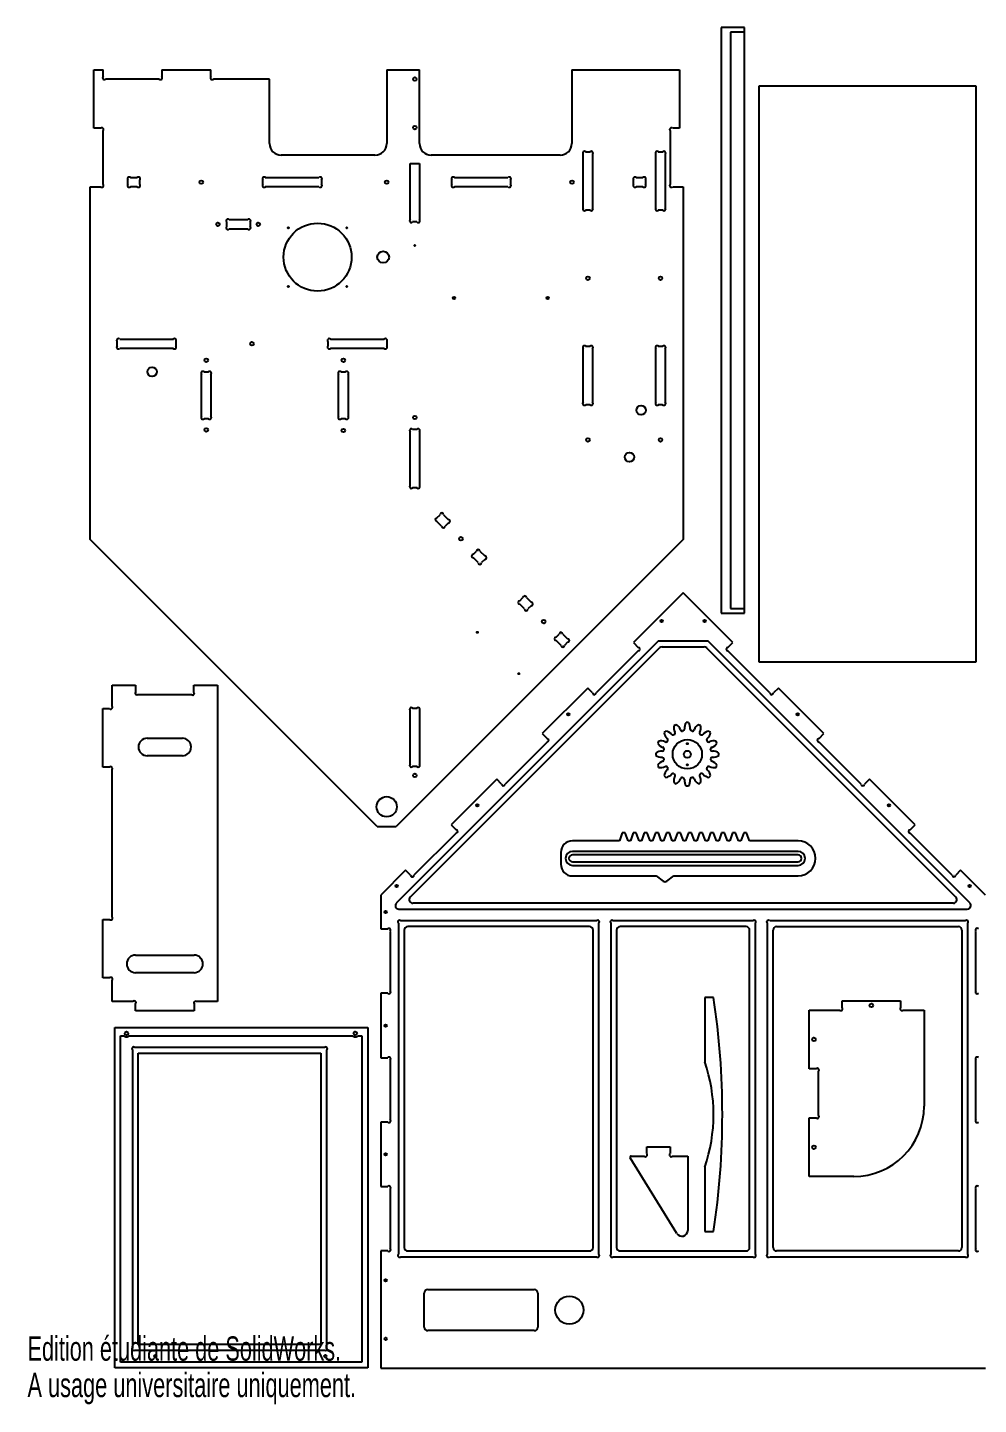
# Model space of a CAD drawing. Extents: x 0 to 1467, y 0 to 1176.
# Drawn here: x 0 to 812, y 0 to 1176 of the extents above; entities that cross this region are included whole.
import ezdxf
from ezdxf.enums import TextEntityAlignment as Align

# ---------------------------------------------------------------- set-up
doc = ezdxf.new("R2010")
doc.units = 0
doc.layers.get('0').update_dxf_attribs({"linetype": 'CONTINUOUS'})

msp = doc.modelspace()

# ---------------------------------------------------------------- linework, layer by layer
at = {"color": 7, "linetype": 'CONTINUOUS'}
for p, q in [((592, 1175.5), (592, 675.5)), ((612, 1175.5), (592, 1175.5)), ((600, 1171.5), (600, 679.5)), ((612, 1171.5), (600, 1171.5)), ((612, 1171.5), (612, 1175.5)), ((612, 679.5), (612, 1171.5)), ((56.6, 1139.5), (64.6, 1139.5)), ((56.6, 1089.5), (56.6, 1139.5)), ((64.6, 1133.6), (64.6, 1139.5)), ((112.5, 1131.5), (66.7, 1131.5)), ((114.6, 1139.5), (114.6, 1133.6)), ((114.6, 1139.5), (156.6, 1139.5)), ((156.6, 1133.6), (156.6, 1139.5)), ((206.6, 1131.5), (158.7, 1131.5)), ((206.6, 1076.5), (206.6, 1131.5)), ((306.6, 1139.5), (334.6, 1139.5)), ((306.6, 1139.5), (306.6, 1076.5)), ((334.6, 1076.5), (334.6, 1139.5)), ((464.6, 1139.5), (556.6, 1139.5)), ((464.6, 1139.5), (464.6, 1076.5)), ((556.6, 1139.5), (556.6, 1089.5)), ((624.6, 633.8), (624.6, 1125.8)), ((624.6, 1125.8), (809.6, 1125.8)), ((809.6, 1125.8), (809.6, 633.8)), ((62.5, 1089.5), (56.6, 1089.5)), ((64.6, 1041.6), (64.6, 1087.4)), ((548.6, 1087.4), (548.6, 1041.6)), ((556.6, 1089.5), (550.7, 1089.5)), ((296.6, 1066.5), (216.6, 1066.5)), ((326.6, 1059.5), (334.6, 1059.5)), ((326.6, 1011.6), (326.6, 1059.5)), ((334.6, 1059.5), (334.6, 1011.6)), ((454.6, 1066.5), (344.6, 1066.5)), ((474.3, 1021.6), (474.3, 1067.4)), ((476.4, 1069.5), (480.2, 1069.5)), ((482.3, 1067.4), (482.3, 1021.6)), ((536.3, 1021.6), (536.3, 1067.4)), ((538.4, 1069.5), (542.2, 1069.5)), ((544.3, 1067.4), (544.3, 1021.6)), ((87.9, 1047.5), (93.6, 1047.5)), ((203, 1047.5), (248.8, 1047.5)), ((364.4, 1047.5), (410.1, 1047.5)), ((519.6, 1047.5), (525.3, 1047.5)), ((53.6, 738.3), (53.6, 1039.5)), ((53.6, 1039.5), (62.5, 1039.5)), ((85.7, 1041.6), (85.7, 1045.4)), ((93.6, 1039.5), (87.9, 1039.5)), ((95.7, 1045.4), (95.7, 1041.6)), ((200.9, 1041.6), (200.9, 1045.4)), ((248.8, 1039.5), (203, 1039.5)), ((250.9, 1045.4), (250.9, 1041.6)), ((362.2, 1041.6), (362.2, 1045.4)), ((410.1, 1039.5), (364.4, 1039.5)), ((412.2, 1045.4), (412.2, 1041.6)), ((517.4, 1041.6), (517.4, 1045.4)), ((525.3, 1039.5), (519.6, 1039.5)), ((527.4, 1045.4), (527.4, 1041.6)), ((550.7, 1039.5), (559.6, 1039.5)), ((559.6, 1039.5), (559.6, 738.3)), ((172.2, 1011.5), (188, 1011.5)), ((480.2, 1019.5), (476.4, 1019.5)), ((542.2, 1019.5), (538.4, 1019.5)), ((170.1, 1005.6), (170.1, 1009.4)), ((188, 1003.5), (172.2, 1003.5)), ((190.1, 1009.4), (190.1, 1005.6)), ((332.3, 1009.5), (328.7, 1009.5)), ((76.6, 903.6), (76.6, 907.4)), ((78.7, 909.5), (124.5, 909.5)), ((126.6, 907.4), (126.6, 903.6)), ((256.6, 903.6), (256.6, 907.4)), ((258.7, 909.5), (304.5, 909.5)), ((306.6, 907.4), (306.6, 903.6)), ((124.5, 901.5), (78.7, 901.5)), ((304.5, 901.5), (258.7, 901.5)), ((474.3, 855.9), (474.3, 901.4)), ((476.4, 903.5), (480.2, 903.5)), ((482.3, 901.4), (482.3, 855.6)), ((536.3, 855.6), (536.3, 901.4)), ((538.4, 903.5), (542.2, 903.5)), ((544.3, 901.4), (544.3, 855.9)), ((148.6, 843.6), (148.6, 879.4)), ((150.7, 881.5), (154.5, 881.5)), ((156.6, 879.4), (156.6, 843.6)), ((265.6, 843.6), (265.6, 879.4)), ((267.7, 881.5), (271.5, 881.5)), ((273.6, 879.4), (273.6, 843.6)), ((480.2, 853.5), (476.7, 853.5)), ((541.9, 853.5), (538.4, 853.5)), ((154.5, 841.5), (150.7, 841.5)), ((271.5, 841.5), (267.7, 841.5)), ((326.6, 784.6), (326.6, 830.4)), ((328.7, 832.5), (332.5, 832.5)), ((334.6, 830.4), (334.6, 784.6)), ((332.5, 782.5), (328.7, 782.5)), ((349.5, 756.9), (352.1, 759.6)), ((353.5, 749.8), (349.5, 753.9)), ((355.1, 759.6), (359.2, 755.5)), ((359.2, 752.5), (356.5, 749.8)), ((298.6, 493.3), (53.6, 738.3)), ((559.6, 738.3), (314.6, 493.3)), ((380.6, 725.8), (383.2, 728.4)), ((384.6, 718.7), (380.6, 722.8)), ((386.2, 728.4), (390.3, 724.4)), ((390.3, 721.4), (387.6, 718.7)), ((420.2, 686.2), (422.8, 688.8)), ((424.2, 679.1), (420.2, 683.2)), ((425.8, 688.8), (429.9, 684.8)), ((559.6, 692.9), (517.2, 650.5)), ((602, 650.5), (559.6, 692.9)), ((429.9, 681.8), (427.2, 679.1)), ((592, 675.5), (612, 675.5)), ((600, 679.5), (612, 679.5)), ((612, 675.5), (612, 679.5)), ((538.2, 651.7), (314.9, 428.1)), ((451.3, 655.1), (453.9, 657.7)), ((455.4, 648), (451.3, 652.1)), ((456.9, 657.7), (461, 653.7)), ((461, 650.7), (458.4, 648)), ((517.2, 650.5), (521.3, 646.3)), ((580.9, 651.7), (538.2, 651.7)), ((541.6, 646.7), (577.6, 646.7)), ((804.3, 428.1), (580.9, 651.7)), ((597.9, 646.3), (602, 650.5)), ((326.7, 433.1), (539.4, 645.8)), ((521.3, 643.3), (485.4, 607.4)), ((579.7, 645.8), (792.5, 433.1)), ((633.7, 607.4), (597.9, 643.3)), ((809.6, 633.8), (624.6, 633.8)), ((72.2, 596.1), (72.2, 614.1)), ((72.2, 614.1), (92.2, 614.1)), ((92.2, 614.1), (92.2, 608.2)), ((142.1, 608.2), (142.1, 614.1)), ((142.1, 614.1), (162.2, 614.1)), ((162.2, 614.1), (162.2, 344.1)), ((478.3, 611.6), (439.4, 572.7)), ((482.4, 607.4), (478.3, 611.6)), ((640.9, 611.6), (636.7, 607.4)), ((679.8, 572.7), (640.9, 611.6)), ((94.2, 606.1), (140, 606.1)), ((64.2, 544.1), (64.2, 594.1)), ((64.2, 594.1), (70, 594.1)), ((326.6, 546.6), (326.6, 592.4)), ((328.7, 594.5), (332.5, 594.5)), ((334.6, 592.4), (334.6, 546.6)), ((102.2, 568.8), (132.2, 568.8)), ((443.5, 565.5), (407.6, 529.6)), ((439.4, 572.7), (443.5, 568.5)), ((675.6, 568.5), (679.8, 572.7)), ((711.5, 529.6), (675.6, 565.5)), ((132.2, 553.8), (102.2, 553.8)), ((70, 544.1), (64.2, 544.1)), ((72.2, 416.2), (72.2, 542)), ((332.5, 544.5), (328.7, 544.5)), ((400.5, 533.8), (361.6, 494.9)), ((404.6, 529.6), (400.5, 533.8)), ((718.7, 533.8), (714.5, 529.6)), ((757.6, 494.9), (718.7, 533.8)), ((361.6, 494.9), (365.8, 490.7)), ((753.4, 490.7), (757.6, 494.9)), ((298.6, 493.3), (314.6, 493.3)), ((365.8, 487.7), (329.9, 451.8)), ((507.6, 488), (505.2, 481.2)), ((510.2, 488), (507.6, 488)), ((512.6, 481.2), (510.2, 488)), ((517.1, 488), (514.6, 481.2)), ((519.6, 488), (517.1, 488)), ((522.1, 481.2), (519.6, 488)), ((526.5, 488), (524, 481.2)), ((529, 488), (526.5, 488)), ((531.5, 481.2), (529, 488)), ((535.9, 488), (533.5, 481.2)), ((538.5, 488), (535.9, 488)), ((540.9, 481.2), (538.5, 488)), ((545.3, 488), (542.9, 481.2)), ((547.9, 488), (545.3, 488)), ((550.3, 481.2), (547.9, 488)), ((554.8, 488), (552.3, 481.2)), ((557.3, 488), (554.8, 488)), ((559.8, 481.2), (557.3, 488)), ((564.2, 488), (561.7, 481.2)), ((566.7, 488), (564.2, 488)), ((569.2, 481.2), (566.7, 488)), ((573.6, 488), (571.2, 481.2)), ((576.2, 488), (573.6, 488)), ((578.6, 481.2), (576.2, 488)), ((583, 488), (580.6, 481.2)), ((585.6, 488), (583, 488)), ((588, 481.2), (585.6, 488)), ((592.5, 488), (590, 481.2)), ((595, 488), (592.5, 488)), ((597.5, 481.2), (595, 488)), ((601.9, 488), (599.4, 481.2)), ((604.4, 488), (601.9, 488)), ((606.9, 481.2), (604.4, 488)), ((611.3, 488), (608.9, 481.2)), ((613.8, 488), (611.3, 488)), ((616.3, 481.2), (613.8, 488)), ((789.3, 451.8), (753.4, 487.7)), ((455.2, 471.2), (455.2, 461.2)), ((505.2, 481.2), (465.2, 481.2)), ((657.7, 472.2), (465.2, 472.2)), ((514.6, 481.2), (512.6, 481.2)), ((524, 481.2), (522.1, 481.2)), ((533.5, 481.2), (531.5, 481.2)), ((542.9, 481.2), (540.9, 481.2)), ((552.3, 481.2), (550.3, 481.2)), ((561.7, 481.2), (559.8, 481.2)), ((571.2, 481.2), (569.2, 481.2)), ((580.6, 481.2), (578.6, 481.2)), ((590, 481.2), (588, 481.2)), ((599.4, 481.2), (597.5, 481.2)), ((608.9, 481.2), (606.9, 481.2)), ((657.7, 481.2), (616.3, 481.2)), ((657.7, 469.2), (465.2, 469.2)), ((465.2, 463.2), (657.7, 463.2)), ((465.2, 460.2), (657.7, 460.2)), ((322.7, 456), (301.6, 434.9)), ((326.9, 451.8), (322.7, 456)), ((465.2, 451.2), (536.7, 451.2)), ((536.7, 451.2), (542.7, 446.7)), ((545.7, 446.7), (551.7, 451.2)), ((551.7, 451.2), (657.7, 451.2)), ((796.5, 456), (792.3, 451.8)), ((817.6, 434.9), (796.5, 456)), ((301.6, 434.9), (301.6, 406)), ((790.3, 427.9), (328.8, 427.9)), ((64.2, 364.1), (64.2, 414.1)), ((64.2, 414.1), (70, 414.1)), ((317, 422.9), (802.2, 422.9)), ((485.7, 412.9), (318.7, 412.9)), ((619.2, 412.9), (499.9, 412.9)), ((800.5, 412.9), (633.5, 412.9)), ((301.6, 406), (307.5, 406)), ((309.6, 403.9), (309.6, 353.2)), ((316.6, 410.8), (316.6, 128.2)), ((321.6, 404.9), (321.6, 134)), ((479.8, 407.9), (324.6, 407.9)), ((482.8, 134), (482.8, 404.9)), ((487.8, 128.2), (487.8, 410.8)), ((497.8, 410.8), (497.8, 128.2)), ((502.8, 404.9), (502.8, 134)), ((613.4, 407.9), (505.8, 407.9)), ((616.4, 134), (616.4, 404.9)), ((621.4, 128.2), (621.4, 410.8)), ((631.4, 410.8), (631.4, 128.2)), ((636.4, 134), (636.4, 404.9)), ((639.4, 407.9), (794.6, 407.9)), ((797.6, 404.9), (797.6, 134)), ((802.6, 128.2), (802.6, 410.8)), ((809.6, 353.2), (809.6, 403.9)), ((92.2, 383.6), (142.2, 383.6)), ((142.2, 368.6), (92.2, 368.6)), ((70, 364.1), (64.2, 364.1)), ((72.2, 344.1), (72.2, 362)), ((90, 344.1), (72.2, 344.1)), ((92.2, 336.1), (92.2, 342)), ((142.2, 342), (142.2, 336.1)), ((162.2, 344.1), (144.2, 344.1)), ((301.6, 351), (301.6, 296)), ((307.5, 351), (301.6, 351)), ((578.1, 347.5), (578.1, 292.5)), ((585.6, 347.5), (578.1, 347.5)), ((695.3, 338.7), (695.3, 344.6)), ((695.3, 344.6), (745.3, 344.6)), ((745.3, 344.6), (745.3, 338.7)), ((142.2, 336.1), (92.2, 336.1)), ((667.3, 286.6), (667.3, 336.6)), ((667.3, 336.6), (693.2, 336.6)), ((747.4, 336.6), (765.3, 336.6)), ((765.3, 336.6), (765.3, 254.6)), ((74.5, 31.2), (74.5, 321.8)), ((74.5, 321.8), (290.5, 321.8)), ((290.5, 321.8), (290.5, 31.2)), ((79.5, 36.2), (79.5, 314.8)), ((79.5, 314.8), (82.3, 314.8)), ((86.8, 314.8), (277.6, 314.8)), ((282.1, 314.8), (285.5, 314.8)), ((285.5, 314.8), (285.5, 36.2)), ((89.5, 302.7), (89.5, 48.3)), ((253.4, 304.8), (91.7, 304.8)), ((94.5, 299.8), (250.5, 299.8)), ((94.5, 51.2), (94.5, 299.8)), ((250.5, 299.8), (250.5, 51.2)), ((255.5, 48.3), (255.5, 302.7)), ((301.6, 296), (307.5, 296)), ((309.6, 293.9), (309.6, 243.2)), ((809.6, 243.2), (809.6, 293.9)), ((673.2, 286.6), (667.3, 286.6)), ((675.3, 246.7), (675.3, 284.5)), ((307.5, 241), (301.6, 241)), ((301.6, 241), (301.6, 186)), ((667.3, 194.6), (667.3, 244.6)), ((667.3, 244.6), (673.2, 244.6)), ((515.3, 212), (526.3, 212)), ((528.5, 214.1), (528.5, 220)), ((528.5, 220), (548.5, 220)), ((548.5, 220), (548.5, 214.1)), ((550.6, 212), (563.5, 212)), ((563.5, 212), (563.5, 148.6)), ((554.2, 146), (514.4, 210.5)), ((578.1, 202.5), (578.1, 147.5)), ((705.3, 194.6), (667.3, 194.6)), ((301.6, 186), (307.5, 186)), ((309.6, 183.9), (309.6, 133.2)), ((809.6, 133.2), (809.6, 183.9)), ((578.1, 147.5), (585.6, 147.5)), ((307.5, 131), (301.6, 131)), ((301.6, 131), (301.6, 31)), ((324.6, 131), (479.8, 131)), ((505.8, 131), (613.4, 131)), ((794.6, 131), (639.4, 131)), ((318.7, 126), (485.7, 126)), ((499.9, 126), (619.2, 126)), ((633.5, 126), (800.5, 126)), ((338.6, 66), (338.6, 95)), ((341.6, 98), (432.6, 98)), ((435.6, 95), (435.6, 66)), ((432.6, 63), (341.6, 63)), ((250.5, 51.2), (94.5, 51.2)), ((285.5, 36.2), (79.5, 36.2)), ((91.7, 46.2), (253.4, 46.2)), ((290.5, 31.2), (74.5, 31.2)), ((301.6, 31), (817.6, 31))]:
    msp.add_line(p, q, dxfattribs=at)
for centre, radius in [((330.6, 1131.5), 1.55), ((330.6, 1090.1), 1.55), ((148.3, 1043.5), 1.55), ((306.6, 1043.5), 1.55), ((464.8, 1043.5), 1.55), ((162.6, 1007.5), 1.55), ((197, 1007.5), 1.55), ((247.6, 979.5), 29), ((222.6, 1004.5), 0.5), ((272.6, 1004.5), 0.5), ((330.6, 989.5), 0.5), ((303.6, 979.5), 5), ((222.6, 954.5), 0.5), ((272.6, 954.5), 0.5), ((478.3, 961.5), 1.55), ((540.3, 961.5), 1.55), ((364.1, 944.5), 1), ((444.1, 944.5), 1), ((191.6, 905.5), 1.55), ((106.3, 881.7), 4), ((152.6, 891.5), 1.55), ((269.6, 891.5), 1.55), ((523.7, 848.8), 4), ((330.6, 842.6), 1.55), ((152.6, 832), 1.55), ((269.6, 831.5), 1.55), ((478.3, 823.5), 1.55), ((540.3, 823.5), 1.55), ((513.8, 808.8), 4), ((369.9, 739.1), 1.55), ((384, 659.2), 0.5), ((440.6, 668.4), 1.55), ((541.2, 668.8), 1), ((578, 668.8), 1), ((419.4, 623.9), 0.5), ((461.6, 589.3), 1), ((657.5, 589.3), 1), ((563.2, 555.1), 12.5), ((563.2, 564.1), 0.5), ((563.2, 555.1), 3), ((563.2, 546.1), 0.5), ((330.6, 537), 1.55), ((306.6, 510.3), 8.62), ((383.9, 511.5), 1), ((735.3, 511.5), 1), ((315, 442.6), 1), ((804.2, 442.6), 1), ((305.6, 420.5), 1), ((720.3, 340.6), 1.55), ((84.5, 316.8), 1.5), ((279.8, 316.8), 1.5), ((305.6, 323.5), 1), ((671.3, 311.6), 1.55), ((305.6, 213.5), 1), ((671.3, 219.6), 1.55), ((305.6, 106), 1), ((462.5, 80.5), 12), ((305.6, 56), 1), ((109.2, 41.2), 1), ((254.2, 41.2), 1)]:
    msp.add_circle(centre, radius, dxfattribs=at)
for centre, radius, start, end in [((65.6, 1132.6), 1.5, 135, 315), ((113.5, 1132.6), 1.5, 225, 45), ((157.6, 1132.6), 1.5, 135, 315), ((63.5, 1088.4), 1.5, 315, 135), ((549.6, 1088.4), 1.5, 45, 225), ((216.6, 1076.5), 10, 180, 270), ((296.6, 1076.5), 10, 270, 360), ((344.6, 1076.5), 10, 180, 270), ((454.6, 1076.5), 10, 270, 360), ((475.4, 1068.4), 1.5, 45, 225), ((481.3, 1068.4), 1.5, 315, 135), ((537.4, 1068.4), 1.5, 45, 225), ((543.3, 1068.4), 1.5, 315, 135), ((86.8, 1046.4), 1.5, 45, 225), ((94.7, 1046.4), 1.5, 315, 135), ((202, 1046.4), 1.5, 45, 225), ((249.9, 1046.4), 1.5, 315, 135), ((363.3, 1046.4), 1.5, 45, 225), ((411.2, 1046.4), 1.5, 315, 135), ((518.5, 1046.4), 1.5, 45, 225), ((526.4, 1046.4), 1.5, 315, 135), ((63.5, 1040.6), 1.5, 225, 45), ((86.8, 1040.6), 1.5, 135, 315), ((94.7, 1040.6), 1.5, 225, 45), ((202, 1040.6), 1.5, 135, 315), ((249.9, 1040.6), 1.5, 225, 45), ((363.3, 1040.6), 1.5, 135, 315), ((411.2, 1040.6), 1.5, 225, 45), ((518.5, 1040.6), 1.5, 135, 315), ((526.4, 1040.6), 1.5, 225, 45), ((549.6, 1040.6), 1.5, 135, 315), ((171.1, 1010.4), 1.5, 45, 225), ((189, 1010.4), 1.5, 315, 135), ((327.6, 1010.6), 1.5, 135, 315), ((333.4, 1010.6), 1.56, 222.8595, 42.8595), ((475.4, 1020.6), 1.5, 135, 315), ((481.3, 1020.6), 1.5, 225, 45), ((537.4, 1020.6), 1.5, 135, 315), ((543.3, 1020.6), 1.5, 225, 45), ((171.1, 1004.6), 1.5, 135, 315), ((189, 1004.6), 1.5, 225, 45), ((77.6, 908.4), 1.5, 45, 225), ((125.5, 908.4), 1.5, 315, 135), ((257.6, 908.4), 1.5, 45, 225), ((305.5, 908.4), 1.5, 315, 135), ((77.6, 902.6), 1.5, 135, 315), ((125.5, 902.6), 1.5, 225, 45), ((257.6, 902.6), 1.5, 135, 315), ((305.5, 902.6), 1.5, 225, 45), ((475.4, 902.4), 1.5, 45, 225), ((481.3, 902.4), 1.5, 315, 135), ((537.4, 902.4), 1.5, 45, 225), ((543.3, 902.4), 1.5, 315, 135), ((149.6, 880.4), 1.5, 45, 225), ((155.5, 880.4), 1.5, 315, 135), ((266.6, 880.4), 1.5, 45, 225), ((272.5, 880.4), 1.5, 315, 135), ((475.5, 854.7), 1.72, 135, 315), ((481.3, 854.6), 1.5, 225, 45), ((537.4, 854.6), 1.5, 135, 315), ((543.1, 854.7), 1.72, 225, 45), ((149.6, 842.6), 1.5, 135, 315), ((155.5, 842.6), 1.5, 225, 45), ((266.6, 842.6), 1.5, 135, 315), ((272.5, 842.6), 1.5, 225, 45), ((327.6, 831.4), 1.5, 45, 225), ((333.5, 831.4), 1.5, 315, 135), ((327.6, 783.6), 1.5, 135, 315), ((333.5, 783.6), 1.5, 225, 45), ((349.5, 755.4), 1.5, 90, 270), ((353.6, 759.6), 1.5, 360, 180), ((359.2, 754), 1.5, 270, 90), ((355, 749.8), 1.5, 180, 0), ((384.7, 728.4), 1.5, 0, 180), ((380.6, 724.3), 1.5, 90, 270), ((386.1, 718.7), 1.5, 180, 0), ((390.3, 722.9), 1.5, 270, 90), ((420.2, 684.7), 1.5, 90, 270), ((424.3, 688.8), 1.5, 0, 180), ((429.9, 683.3), 1.5, 270, 90), ((425.7, 679.1), 1.5, 180, 360), ((455.4, 657.7), 1.5, 360, 180), ((451.3, 653.6), 1.5, 90, 270), ((456.9, 648), 1.5, 180, 360), ((461, 652.2), 1.5, 270, 90), ((541.6, 643.7), 3, 90, 135), ((577.6, 643.7), 3, 45, 90), ((521.3, 644.8), 1.5, 269.9999, 89.9999), ((597.9, 644.8), 1.5, 90.0001, 270.0001), ((93.4, 607.3), 1.5, 144.2568, 303.8951), ((141, 607.1), 1.5, 225, 45), ((483.9, 607.4), 1.5, 179.9999, 359.9999), ((635.2, 607.4), 1.5, 180.0001, 0.0001), ((71, 595.1), 1.5, 225, 41.2358), ((327.6, 593.4), 1.5, 45, 225), ((333.5, 593.4), 1.5, 315, 135), ((560.4, 577.8), 8.66, 167.6272, 205.7231), ((563.2, 555.1), 27, 110.381, 114.619), ((549.1, 573.1), 8.66, 19.2769, 57.3728), ((559.1, 576.5), 1.6, 280.9135, 3.2231), ((569.3, 577.1), 8.66, 145.1272, 183.2231), ((563.2, 555.1), 27, 87.881, 92.119), ((557.1, 577.1), 8.66, 356.7769, 34.8728), ((567.3, 576.5), 1.6, 176.7769, 259.0865), ((577.3, 573.1), 8.66, 122.6272, 160.7231), ((563.2, 555.1), 27, 65.381, 69.619), ((566, 577.8), 8.66, 334.2769, 12.3728), ((102.2, 561.3), 7.5, 89.9542, 269.9542), ((132.2, 561.3), 7.5, 269.9542, 89.9542), ((443.5, 567), 1.5, 270, 90), ((563.2, 555.1), 27, 155.381, 159.619), ((545.2, 569.1), 8.66, 212.6272, 250.7231), ((540.5, 557.9), 8.66, 64.2769, 102.3728), ((563.2, 555.1), 27, 132.881, 137.119), ((551.9, 575), 8.66, 190.1272, 228.2231), ((545, 567.1), 1.6, 244.2769, 326.5865), ((543.3, 566.3), 8.66, 41.7769, 79.8728), ((545.1, 567.3), 1.6, 325.9135, 48.2231), ((563.2, 555.1), 20.3, 145.9135, 146.5865), ((550.9, 573.2), 1.6, 221.7769, 304.0865), ((563.2, 555.1), 20.3, 123.4135, 124.0865), ((551.2, 573.3), 1.6, 303.4135, 25.7231), ((558.8, 576.5), 1.6, 199.2769, 281.5865), ((563.2, 555.1), 20.3, 100.9135, 101.5865), ((563.2, 555.1), 20.3, 78.4135, 79.0865), ((567.6, 576.5), 1.6, 258.4135, 340.7231), ((575.2, 573.3), 1.6, 154.2769, 236.5865), ((563.2, 555.1), 20.3, 55.9135, 56.5865), ((575.4, 573.2), 1.6, 235.9135, 318.2231), ((583.1, 566.3), 8.66, 100.1272, 138.2231), ((581.3, 567.3), 1.6, 131.7769, 214.0865), ((563.2, 555.1), 20.3, 33.4135, 34.0865), ((581.4, 567.1), 1.6, 213.4135, 295.7231), ((574.5, 575), 8.66, 311.7769, 349.8728), ((563.2, 555.1), 27, 42.881, 47.119), ((585.9, 557.9), 8.66, 77.6272, 115.7231), ((581.2, 569.1), 8.66, 289.2769, 327.3728), ((563.2, 555.1), 27, 20.381, 24.619), ((675.6, 567), 1.5, 90, 270), ((541.2, 549), 8.66, 86.7769, 124.8728), ((563.2, 555.1), 27, 177.881, 182.119), ((541.2, 561.2), 8.66, 235.1272, 273.2231), ((541.7, 559.2), 1.6, 266.7769, 349.0865), ((541.7, 550.9), 1.6, 10.9135, 93.2231), ((541.8, 559.5), 1.6, 348.4135, 70.7231), ((563.2, 555.1), 20.3, 168.4135, 169.0865), ((584.6, 559.5), 1.6, 109.2769, 191.5865), ((563.2, 555.1), 20.2, 10.9135, 11.5865), ((584.6, 559.2), 1.6, 190.9135, 273.2231), ((584.6, 550.9), 1.6, 86.7769, 169.0865), ((585.2, 549), 8.66, 55.1272, 93.2231), ((585.2, 561.2), 8.66, 266.7769, 304.8728), ((563.2, 555.1), 27, 357.881, 2.119), ((71, 543), 1.5, 318.7642, 135), ((327.6, 545.6), 1.5, 135, 315), ((333.5, 545.6), 1.5, 225, 45), ((545.2, 541), 8.66, 109.2769, 147.3728), ((563.2, 555.1), 27, 200.381, 204.619), ((540.5, 552.3), 8.66, 257.6272, 295.7231), ((541.8, 550.7), 1.6, 289.2769, 11.5865), ((563.2, 555.1), 20.3, 190.9135, 191.5865), ((551.9, 535.2), 8.66, 131.7769, 169.8728), ((545, 543), 1.6, 33.4135, 115.7231), ((545.1, 542.8), 1.6, 311.7769, 34.0865), ((563.2, 555.1), 20.3, 213.4135, 214.0865), ((581.3, 542.8), 1.6, 145.9135, 228.2231), ((563.2, 555.1), 20.3, 325.9135, 326.5865), ((581.4, 543), 1.6, 64.2769, 146.5865), ((574.5, 535.2), 8.66, 10.1272, 48.2231), ((585.9, 552.3), 8.66, 244.2769, 282.3728), ((563.2, 555.1), 20.2, 348.4135, 349.0865), ((584.6, 550.7), 1.6, 168.4135, 250.7231), ((581.2, 541), 8.66, 32.6272, 70.7231), ((563.2, 555.1), 27, 335.381, 339.619), ((406.1, 529.6), 1.5, 179.9998, 359.9998), ((563.2, 555.1), 27, 222.881, 227.119), ((543.3, 543.8), 8.66, 280.1272, 318.2231), ((550.9, 537), 1.6, 55.9135, 138.2231), ((560.4, 532.4), 8.66, 154.2769, 192.3728), ((563.2, 555.1), 20.3, 235.9135, 236.5865), ((563.2, 555.1), 27, 245.381, 249.619), ((551.2, 536.8), 1.6, 334.2769, 56.5865), ((549.1, 537.1), 8.66, 302.6272, 340.7231), ((558.8, 533.7), 1.6, 78.4135, 160.7231), ((563.2, 555.1), 20.2, 258.4135, 259.0865), ((559.1, 533.6), 1.6, 356.7769, 79.0865), ((569.3, 533), 8.66, 176.7769, 214.8728), ((557.1, 533), 8.66, 325.1272, 3.2231), ((567.3, 533.6), 1.6, 100.9135, 183.2231), ((563.2, 555.1), 20.3, 280.9135, 281.5865), ((567.6, 533.7), 1.6, 19.2769, 101.5865), ((577.3, 537.1), 8.66, 199.2769, 237.3728), ((563.2, 555.1), 27, 290.381, 294.619), ((575.2, 536.8), 1.6, 123.4135, 205.7231), ((566, 532.4), 8.66, 347.6272, 25.7231), ((563.2, 555.1), 20.3, 303.4135, 304.0865), ((575.4, 537), 1.6, 41.7769, 124.0865), ((583.1, 543.8), 8.66, 221.7769, 259.8728), ((563.2, 555.1), 27, 312.881, 317.119), ((713, 529.6), 1.5, 180.0002, 0.0002), ((563.2, 555.1), 27, 267.881, 272.119), ((365.8, 489.2), 1.5, 270, 90), ((753.4, 489.2), 1.5, 90, 270), ((465.2, 471.2), 10, 90, 180), ((465.2, 466.2), 6, 90, 270), ((657.7, 466.2), 15, 270, 90), ((657.7, 466.2), 6, 270, 90), ((465.2, 461.2), 10, 180, 270), ((465.2, 466.2), 3, 90, 270), ((657.7, 466.2), 3, 270, 90), ((328.4, 451.8), 1.5, 179.9998, 359.9998), ((544.2, 448.7), 2.5, 233.1301, 306.8699), ((790.8, 451.8), 1.5, 180.0002, 0.0002), ((317, 425.9), 3, 135.0325, 270), ((328.8, 430.9), 3, 135, 270), ((790.3, 430.9), 3, 270, 45), ((802.2, 425.9), 3, 270, 44.9675), ((71.1, 415.1), 1.5, 225, 45), ((317.6, 411.9), 1.5, 45, 225), ((486.7, 411.9), 1.5, 315, 135), ((498.9, 411.9), 1.5, 45, 225), ((620.3, 411.9), 1.5, 315, 135), ((632.4, 411.9), 1.5, 45, 225), ((801.5, 411.9), 1.5, 315, 135), ((308.5, 405), 1.5, 314.9999, 134.9999), ((324.6, 404.9), 3, 90, 180), ((479.8, 404.9), 3, 0, 90), ((505.8, 404.9), 3, 90, 180), ((613.4, 404.9), 3, 0, 90), ((639.4, 404.9), 3, 90, 180), ((794.6, 404.9), 3, 0, 90), ((810.6, 405), 1.5, 45.0001, 225.0001), ((92.2, 376.1), 7.5, 90, 270), ((142.2, 376.1), 7.5, 270, 90), ((71.1, 363), 1.5, 315, 135), ((308.5, 352.1), 1.5, 224.9999, 44.9999), ((810.6, 352.1), 1.5, 135.0001, 315.0001), ((91.1, 343), 1.52, 315.8952, 135.8952), ((143.4, 342.8), 1.5, 56.1049, 215.7432), ((-77.3, 247.5), 670.4, 351.4217, 8.5783), ((694.2, 337.7), 1.5, 225, 45), ((746.4, 337.7), 1.5, 135, 315), ((84.5, 316.8), 3, 221.8103, 318.1897), ((279.8, 316.8), 3, 221.8103, 318.1897), ((90.6, 303.7), 1.5, 45, 225), ((254.5, 303.7), 1.5, 315, 135), ((308.5, 295), 1.5, 315, 135), ((810.6, 295), 1.5, 45, 225), ((446.8, 247.5), 138.8, 341.0754, 18.9246), ((674.2, 285.5), 1.5, 315, 135), ((705.3, 254.6), 60, 270, 0), ((308.5, 242.1), 1.5, 225, 45), ((674.2, 245.7), 1.5, 225, 45), ((810.6, 242.1), 1.5, 135, 315), ((515.3, 211), 1, 90, 211.6864), ((527.4, 213), 1.5, 225, 45), ((549.5, 213), 1.5, 135, 315), ((308.5, 185), 1.5, 315, 135), ((810.6, 185), 1.5, 45, 225), ((558.5, 148.6), 5, 211.6864, 0), ((308.5, 132.1), 1.5, 225, 45), ((324.6, 134), 3, 180, 270), ((479.8, 134), 3, 270, 0), ((505.8, 134), 3, 180, 270), ((613.4, 134), 3, 270, 0), ((639.4, 134), 3, 180, 270), ((794.6, 134), 3, 270, 0), ((810.6, 132.1), 1.5, 135, 315), ((317.6, 127.1), 1.5, 135.0001, 315.0001), ((486.7, 127.1), 1.5, 224.9999, 44.9999), ((498.9, 127.1), 1.5, 135.0001, 315.0001), ((620.3, 127.1), 1.5, 224.9999, 44.9999), ((632.4, 127.1), 1.5, 135.0001, 315.0001), ((801.5, 127.1), 1.5, 224.9999, 44.9999), ((341.6, 95), 3, 90, 180), ((432.6, 95), 3, 0, 90), ((341.6, 66), 3, 180, 270), ((432.6, 66), 3, 270, 0), ((90.8, 47.4), 1.5, 144.024, 307.2253), ((254.3, 47.4), 1.5, 232.7747, 35.976)]:
    msp.add_arc(centre, radius, start, end, dxfattribs=at)

# ---------------------------------------------------------------- texts
for s, width, p in [('Edition étudiante de SolidWorks.', 0.667188, (0, 31.1)), ('A usage universitaire uniquement.', 0.668182, (0, 0))]:
    msp.add_text(s, height=20.76, dxfattribs=dict(at, width=width)).set_placement(p, align=Align.BOTTOM_LEFT)

doc.saveas('drawing.dxf')
